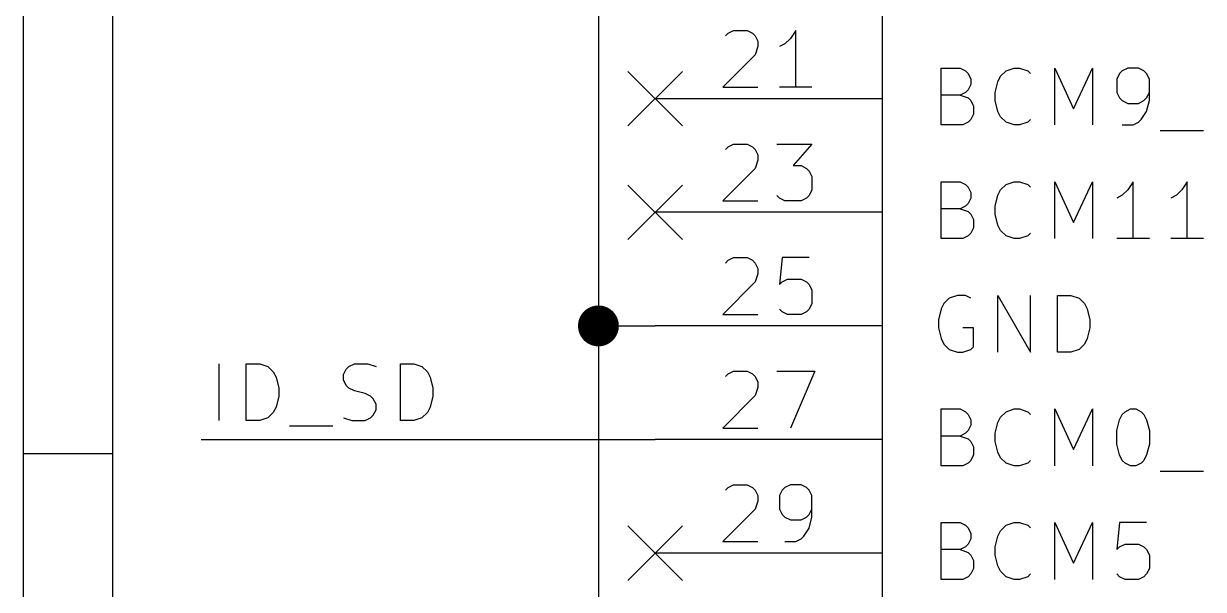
# Model space of a CAD drawing. Header units: millimetres. Extents: x 10 to 287, y -200 to -10.
# Drawn here: x 10 to 36.39, y -63.04 to -50.39 of the extents above; entities that cross this region are included whole.
import ezdxf

# ---------------------------------------------------------------- set-up
doc = ezdxf.new("R2010")
doc.units = ezdxf.units.MM
for name, color, linetype in [('BLUE', 174, 'CONTINUOUS'), ('GREENSIXTYFIVE', 129, 'CONTINUOUS'), ('LIGHTGREEN', 92, 'CONTINUOUS'), ('LIGHTRED', 12, 'CONTINUOUS'), ('RED', 14, 'CONTINUOUS'), ('REDSIX', 19, 'CONTINUOUS')]:
    doc.layers.add(name, color=color, linetype=linetype)

msp = doc.modelspace()

# ---------------------------------------------------------------- linework, layer by layer
at = {"layer": 'BLUE', "linetype": 'CONTINUOUS'}
for p, q in [((23.5204, -51.4604), (24.7396, -52.6796)), ((24.7396, -51.4604), (23.5204, -52.6796)), ((23.5204, -54.0004), (24.7396, -55.2196)), ((24.7396, -54.0004), (23.5204, -55.2196)), ((23.5204, -61.6204), (24.7396, -62.8396)), ((24.7396, -61.6204), (23.5204, -62.8396))]:
    msp.add_line(p, q, dxfattribs=at)
at = {"layer": 'GREENSIXTYFIVE', "linetype": 'CONTINUOUS'}
for p, q in [((30.5283, -52.6575), (30.5283, -51.3875)), ((30.5283, -51.3875), (30.9517, -51.3875)), ((30.5283, -52.6575), (30.5283, -51.3875)), ((30.5283, -51.3875), (30.9517, -51.3875)), ((30.9517, -51.3875), (31.0726, -51.448)), ((30.9517, -51.3875), (31.0726, -51.448)), ((31.0726, -51.448), (31.1331, -51.5085)), ((31.0726, -51.448), (31.1331, -51.5085)), ((31.8588, -51.569), (31.9798, -51.448)), ((31.8588, -51.569), (31.9798, -51.448)), ((31.9798, -51.448), (32.1612, -51.3875)), ((31.9798, -51.448), (32.1612, -51.3875)), ((32.1612, -51.3875), (32.2821, -51.3875)), ((32.1612, -51.3875), (32.2821, -51.3875)), ((32.2821, -51.3875), (32.4636, -51.448)), ((32.2821, -51.3875), (32.4636, -51.448)), ((32.4636, -51.448), (32.524, -51.5085)), ((32.4636, -51.448), (32.524, -51.5085)), ((33.0683, -52.6575), (33.0683, -51.3875)), ((33.0683, -51.3875), (33.4917, -52.2947)), ((33.0683, -52.6575), (33.0683, -51.3875)), ((33.0683, -51.3875), (33.4917, -52.2947)), ((33.4917, -52.2947), (33.915, -51.3875)), ((33.4917, -52.2947), (33.915, -51.3875)), ((33.915, -51.3875), (33.915, -52.6575)), ((33.915, -51.3875), (33.915, -52.6575)), ((34.5802, -51.448), (34.5197, -51.5085)), ((34.5802, -51.448), (34.5197, -51.5085)), ((34.7012, -51.3875), (34.5802, -51.448)), ((34.7012, -51.3875), (34.5802, -51.448)), ((34.9431, -51.3875), (34.7012, -51.3875)), ((34.9431, -51.3875), (34.7012, -51.3875)), ((35.064, -51.448), (34.9431, -51.3875)), ((35.064, -51.448), (34.9431, -51.3875)), ((35.1245, -51.5085), (35.064, -51.448)), ((35.1245, -51.5085), (35.064, -51.448)), ((31.1331, -51.5085), (31.1936, -51.6294)), ((31.1331, -51.5085), (31.1936, -51.6294)), ((31.1936, -51.6294), (31.1936, -51.7504)), ((31.1936, -51.6294), (31.1936, -51.7504)), ((31.7379, -51.9318), (31.7983, -51.6899)), ((31.7379, -51.9318), (31.7983, -51.6899)), ((31.7983, -51.6899), (31.8588, -51.569)), ((31.7983, -51.6899), (31.8588, -51.569)), ((34.5197, -51.5085), (34.4593, -51.6294)), ((34.5197, -51.5085), (34.4593, -51.6294)), ((34.4593, -51.6294), (34.4593, -51.9318)), ((34.4593, -51.6294), (34.4593, -51.9318)), ((35.185, -51.6294), (35.1245, -51.5085)), ((35.185, -51.6294), (35.1245, -51.5085)), ((35.185, -52.1132), (35.185, -51.6294)), ((35.185, -52.1132), (35.185, -51.6294)), ((30.9517, -51.9923), (30.5283, -51.9923)), ((30.9517, -51.9923), (30.5283, -51.9923)), ((31.0726, -51.9318), (30.9517, -51.9923)), ((31.0726, -51.9318), (30.9517, -51.9923)), ((30.9517, -51.9923), (31.1331, -52.0528)), ((30.9517, -51.9923), (31.1331, -52.0528)), ((31.1331, -51.8713), (31.0726, -51.9318)), ((31.1331, -51.8713), (31.0726, -51.9318)), ((31.1936, -51.7504), (31.1331, -51.8713)), ((31.1936, -51.7504), (31.1331, -51.8713)), ((31.7379, -52.1132), (31.7379, -51.9318)), ((31.7379, -52.1132), (31.7379, -51.9318)), ((34.4593, -51.9318), (34.5197, -52.0528)), ((34.4593, -51.9318), (34.5197, -52.0528)), ((35.1245, -52.0528), (35.185, -51.9318)), ((35.1245, -52.0528), (35.185, -51.9318)), ((31.1331, -52.0528), (31.1936, -52.1132)), ((31.1331, -52.0528), (31.1936, -52.1132)), ((31.1936, -52.1132), (31.254, -52.2342)), ((31.1936, -52.1132), (31.254, -52.2342)), ((31.254, -52.2342), (31.254, -52.4156)), ((31.254, -52.2342), (31.254, -52.4156)), ((31.7983, -52.3551), (31.7379, -52.1132)), ((31.7983, -52.3551), (31.7379, -52.1132)), ((34.5197, -52.0528), (34.5802, -52.1132)), ((34.5197, -52.0528), (34.5802, -52.1132)), ((34.5802, -52.1132), (34.7012, -52.1737)), ((34.5802, -52.1132), (34.7012, -52.1737)), ((34.7012, -52.1737), (34.9431, -52.1737)), ((34.7012, -52.1737), (34.9431, -52.1737)), ((34.9431, -52.1737), (35.064, -52.1132)), ((34.9431, -52.1737), (35.064, -52.1132)), ((35.064, -52.1132), (35.1245, -52.0528)), ((35.064, -52.1132), (35.1245, -52.0528)), ((35.1245, -52.3551), (35.185, -52.1132)), ((35.1245, -52.3551), (35.185, -52.1132)), ((31.254, -52.4156), (31.1936, -52.5366)), ((31.254, -52.4156), (31.1936, -52.5366)), ((31.8588, -52.4761), (31.7983, -52.3551)), ((31.8588, -52.4761), (31.7983, -52.3551)), ((31.9798, -52.5971), (31.8588, -52.4761)), ((31.9798, -52.5971), (31.8588, -52.4761)), ((35.0035, -52.5366), (35.1245, -52.3551)), ((35.0035, -52.5366), (35.1245, -52.3551)), ((31.0121, -52.6575), (30.5283, -52.6575)), ((31.0121, -52.6575), (30.5283, -52.6575)), ((31.1331, -52.5971), (31.0121, -52.6575)), ((31.1331, -52.5971), (31.0121, -52.6575)), ((31.1936, -52.5366), (31.1331, -52.5971)), ((31.1936, -52.5366), (31.1331, -52.5971)), ((32.1612, -52.6575), (31.9798, -52.5971)), ((32.1612, -52.6575), (31.9798, -52.5971)), ((32.2821, -52.6575), (32.1612, -52.6575)), ((32.2821, -52.6575), (32.1612, -52.6575)), ((32.4636, -52.5971), (32.2821, -52.6575)), ((32.4636, -52.5971), (32.2821, -52.6575)), ((32.524, -52.5366), (32.4636, -52.5971)), ((32.524, -52.5366), (32.4636, -52.5971)), ((34.5802, -52.6575), (34.8221, -52.6575)), ((34.5802, -52.6575), (34.8221, -52.6575)), ((34.8221, -52.6575), (34.9431, -52.5971)), ((34.8221, -52.6575), (34.9431, -52.5971)), ((34.9431, -52.5971), (35.0035, -52.5366)), ((34.9431, -52.5971), (35.0035, -52.5366)), ((35.4269, -52.7785), (36.3945, -52.7785)), ((35.4269, -52.7785), (36.3945, -52.7785)), ((30.5283, -55.1975), (30.5283, -53.9275)), ((30.5283, -53.9275), (30.9517, -53.9275)), ((30.5283, -55.1975), (30.5283, -53.9275)), ((30.5283, -53.9275), (30.9517, -53.9275)), ((30.9517, -53.9275), (31.0726, -53.988)), ((30.9517, -53.9275), (31.0726, -53.988)), ((31.0726, -53.988), (31.1331, -54.0485)), ((31.0726, -53.988), (31.1331, -54.0485)), ((31.1331, -54.0485), (31.1936, -54.1694)), ((31.1331, -54.0485), (31.1936, -54.1694)), ((31.8588, -54.109), (31.9798, -53.988)), ((31.8588, -54.109), (31.9798, -53.988)), ((31.9798, -53.988), (32.1612, -53.9275)), ((31.9798, -53.988), (32.1612, -53.9275)), ((32.1612, -53.9275), (32.2821, -53.9275)), ((32.1612, -53.9275), (32.2821, -53.9275)), ((32.2821, -53.9275), (32.4636, -53.988)), ((32.2821, -53.9275), (32.4636, -53.988)), ((32.4636, -53.988), (32.524, -54.0485)), ((32.4636, -53.988), (32.524, -54.0485)), ((33.0683, -55.1975), (33.0683, -53.9275)), ((33.0683, -53.9275), (33.4917, -54.8347)), ((33.0683, -55.1975), (33.0683, -53.9275)), ((33.0683, -53.9275), (33.4917, -54.8347)), ((33.4917, -54.8347), (33.915, -53.9275)), ((33.4917, -54.8347), (33.915, -53.9275)), ((33.915, -53.9275), (33.915, -55.1975)), ((33.915, -53.9275), (33.915, -55.1975)), ((34.8221, -53.9275), (34.7012, -54.109)), ((34.8221, -53.9275), (34.7012, -54.109)), ((34.8221, -55.1975), (34.8221, -53.9275)), ((34.8221, -55.1975), (34.8221, -53.9275)), ((36.0316, -53.9275), (35.9107, -54.109)), ((36.0316, -53.9275), (35.9107, -54.109)), ((36.0316, -55.1975), (36.0316, -53.9275)), ((36.0316, -55.1975), (36.0316, -53.9275)), ((31.1936, -54.2904), (31.1331, -54.4113)), ((31.1936, -54.2904), (31.1331, -54.4113)), ((31.1936, -54.1694), (31.1936, -54.2904)), ((31.1936, -54.1694), (31.1936, -54.2904)), ((31.7379, -54.4718), (31.7983, -54.2299)), ((31.7379, -54.4718), (31.7983, -54.2299)), ((31.7983, -54.2299), (31.8588, -54.109)), ((31.7983, -54.2299), (31.8588, -54.109)), ((34.5802, -54.2299), (34.4593, -54.2904)), ((34.5802, -54.2299), (34.4593, -54.2904)), ((34.7012, -54.109), (34.5802, -54.2299)), ((34.7012, -54.109), (34.5802, -54.2299)), ((35.7897, -54.2299), (35.6688, -54.2904)), ((35.7897, -54.2299), (35.6688, -54.2904)), ((35.9107, -54.109), (35.7897, -54.2299)), ((35.9107, -54.109), (35.7897, -54.2299)), ((30.9517, -54.5323), (30.5283, -54.5323)), ((30.9517, -54.5323), (30.5283, -54.5323)), ((31.0726, -54.4718), (30.9517, -54.5323)), ((31.0726, -54.4718), (30.9517, -54.5323)), ((30.9517, -54.5323), (31.1331, -54.5928)), ((30.9517, -54.5323), (31.1331, -54.5928)), ((31.1331, -54.4113), (31.0726, -54.4718)), ((31.1331, -54.4113), (31.0726, -54.4718)), ((31.1331, -54.5928), (31.1936, -54.6532)), ((31.1331, -54.5928), (31.1936, -54.6532)), ((31.7379, -54.6532), (31.7379, -54.4718)), ((31.7379, -54.6532), (31.7379, -54.4718)), ((31.1936, -54.6532), (31.254, -54.7742)), ((31.1936, -54.6532), (31.254, -54.7742)), ((31.254, -54.7742), (31.254, -54.9556)), ((31.254, -54.7742), (31.254, -54.9556)), ((31.7983, -54.8951), (31.7379, -54.6532)), ((31.7983, -54.8951), (31.7379, -54.6532)), ((31.8588, -55.0161), (31.7983, -54.8951)), ((31.8588, -55.0161), (31.7983, -54.8951)), ((31.1331, -55.1371), (31.0121, -55.1975)), ((31.1331, -55.1371), (31.0121, -55.1975)), ((31.1936, -55.0766), (31.1331, -55.1371)), ((31.1936, -55.0766), (31.1331, -55.1371)), ((31.254, -54.9556), (31.1936, -55.0766)), ((31.254, -54.9556), (31.1936, -55.0766)), ((31.9798, -55.1371), (31.8588, -55.0161)), ((31.9798, -55.1371), (31.8588, -55.0161)), ((32.1612, -55.1975), (31.9798, -55.1371)), ((32.1612, -55.1975), (31.9798, -55.1371)), ((32.4636, -55.1371), (32.2821, -55.1975)), ((32.4636, -55.1371), (32.2821, -55.1975)), ((32.524, -55.0766), (32.4636, -55.1371)), ((32.524, -55.0766), (32.4636, -55.1371)), ((31.0121, -55.1975), (30.5283, -55.1975)), ((31.0121, -55.1975), (30.5283, -55.1975)), ((32.2821, -55.1975), (32.1612, -55.1975)), ((32.2821, -55.1975), (32.1612, -55.1975)), ((35.185, -55.1975), (34.4593, -55.1975)), ((35.185, -55.1975), (34.4593, -55.1975)), ((36.3945, -55.1975), (35.6688, -55.1975)), ((36.3945, -55.1975), (35.6688, -55.1975)), ((30.8912, -56.4675), (30.7098, -56.528)), ((30.8912, -56.4675), (30.7098, -56.528)), ((31.0726, -56.4675), (30.8912, -56.4675)), ((31.0726, -56.4675), (30.8912, -56.4675)), ((31.1936, -56.528), (31.0726, -56.4675)), ((31.1936, -56.528), (31.0726, -56.4675)), ((31.7983, -57.7375), (31.7983, -56.4675)), ((31.7983, -56.4675), (32.524, -57.7375)), ((31.7983, -57.7375), (31.7983, -56.4675)), ((31.7983, -56.4675), (32.524, -57.7375)), ((32.524, -57.7375), (32.524, -56.4675)), ((32.524, -57.7375), (32.524, -56.4675)), ((33.1288, -57.7375), (33.1288, -56.4675)), ((33.1288, -56.4675), (33.4312, -56.4675)), ((33.1288, -57.7375), (33.1288, -56.4675)), ((33.1288, -56.4675), (33.4312, -56.4675)), ((33.4312, -56.4675), (33.6126, -56.528)), ((33.4312, -56.4675), (33.6126, -56.528)), ((30.5888, -56.649), (30.5283, -56.7699)), ((30.5888, -56.649), (30.5283, -56.7699)), ((30.7098, -56.528), (30.5888, -56.649)), ((30.7098, -56.528), (30.5888, -56.649)), ((33.6126, -56.528), (33.7336, -56.649)), ((33.6126, -56.528), (33.7336, -56.649)), ((33.7336, -56.649), (33.7941, -56.7699)), ((33.7336, -56.649), (33.7941, -56.7699)), ((30.5283, -56.7699), (30.4679, -57.0118)), ((30.5283, -56.7699), (30.4679, -57.0118)), ((30.4679, -57.0118), (30.4679, -57.1932)), ((30.4679, -57.0118), (30.4679, -57.1932)), ((33.7941, -56.7699), (33.8545, -57.0118)), ((33.7941, -56.7699), (33.8545, -57.0118)), ((33.8545, -57.0118), (33.8545, -57.1932)), ((33.8545, -57.0118), (33.8545, -57.1932)), ((30.4679, -57.1932), (30.5283, -57.4351)), ((30.4679, -57.1932), (30.5283, -57.4351)), ((31.254, -57.1932), (31.0121, -57.1932)), ((31.254, -57.1932), (31.0121, -57.1932)), ((31.254, -57.6166), (31.254, -57.1932)), ((31.254, -57.6166), (31.254, -57.1932)), ((33.8545, -57.1932), (33.7941, -57.4351)), ((33.8545, -57.1932), (33.7941, -57.4351)), ((30.5283, -57.4351), (30.5888, -57.5561)), ((30.5283, -57.4351), (30.5888, -57.5561)), ((33.7941, -57.4351), (33.7336, -57.5561)), ((33.7941, -57.4351), (33.7336, -57.5561)), ((30.5888, -57.5561), (30.7098, -57.6771)), ((30.5888, -57.5561), (30.7098, -57.6771)), ((30.7098, -57.6771), (30.8912, -57.7375)), ((30.7098, -57.6771), (30.8912, -57.7375)), ((30.8912, -57.7375), (31.0121, -57.7375)), ((30.8912, -57.7375), (31.0121, -57.7375)), ((31.0121, -57.7375), (31.1936, -57.6771)), ((31.0121, -57.7375), (31.1936, -57.6771)), ((31.1936, -57.6771), (31.254, -57.6166)), ((31.1936, -57.6771), (31.254, -57.6166)), ((33.4312, -57.7375), (33.1288, -57.7375)), ((33.4312, -57.7375), (33.1288, -57.7375)), ((33.6126, -57.6771), (33.4312, -57.7375)), ((33.6126, -57.6771), (33.4312, -57.7375)), ((33.7336, -57.5561), (33.6126, -57.6771)), ((33.7336, -57.5561), (33.6126, -57.6771)), ((30.5283, -60.2775), (30.5283, -59.0075)), ((30.5283, -59.0075), (30.9517, -59.0075)), ((30.5283, -60.2775), (30.5283, -59.0075)), ((30.5283, -59.0075), (30.9517, -59.0075)), ((30.9517, -59.0075), (31.0726, -59.068)), ((30.9517, -59.0075), (31.0726, -59.068)), ((31.0726, -59.068), (31.1331, -59.1285)), ((31.0726, -59.068), (31.1331, -59.1285)), ((31.8588, -59.189), (31.9798, -59.068)), ((31.8588, -59.189), (31.9798, -59.068)), ((31.9798, -59.068), (32.1612, -59.0075)), ((31.9798, -59.068), (32.1612, -59.0075)), ((32.1612, -59.0075), (32.2821, -59.0075)), ((32.1612, -59.0075), (32.2821, -59.0075)), ((32.2821, -59.0075), (32.4636, -59.068)), ((32.2821, -59.0075), (32.4636, -59.068)), ((32.4636, -59.068), (32.524, -59.1285)), ((32.4636, -59.068), (32.524, -59.1285)), ((33.0683, -60.2775), (33.0683, -59.0075)), ((33.0683, -59.0075), (33.4917, -59.9147)), ((33.0683, -60.2775), (33.0683, -59.0075)), ((33.0683, -59.0075), (33.4917, -59.9147)), ((33.4917, -59.9147), (33.915, -59.0075)), ((33.4917, -59.9147), (33.915, -59.0075)), ((33.915, -59.0075), (33.915, -60.2775)), ((33.915, -59.0075), (33.915, -60.2775)), ((34.5802, -59.1285), (34.6407, -59.068)), ((34.5802, -59.1285), (34.6407, -59.068)), ((34.6407, -59.068), (34.7616, -59.0075)), ((34.6407, -59.068), (34.7616, -59.0075)), ((34.7616, -59.0075), (34.8826, -59.0075)), ((34.7616, -59.0075), (34.8826, -59.0075)), ((34.8826, -59.0075), (35.0035, -59.068)), ((34.8826, -59.0075), (35.0035, -59.068)), ((35.0035, -59.068), (35.064, -59.1285)), ((35.0035, -59.068), (35.064, -59.1285)), ((31.1331, -59.1285), (31.1936, -59.2494)), ((31.1331, -59.1285), (31.1936, -59.2494)), ((31.1936, -59.3704), (31.1331, -59.4913)), ((31.1936, -59.3704), (31.1331, -59.4913)), ((31.1936, -59.2494), (31.1936, -59.3704)), ((31.1936, -59.2494), (31.1936, -59.3704)), ((31.7379, -59.5518), (31.7983, -59.3099)), ((31.7379, -59.5518), (31.7983, -59.3099)), ((31.7983, -59.3099), (31.8588, -59.189)), ((31.7983, -59.3099), (31.8588, -59.189)), ((34.4593, -59.4913), (34.5197, -59.2494)), ((34.4593, -59.4913), (34.5197, -59.2494)), ((34.5197, -59.2494), (34.5802, -59.1285)), ((34.5197, -59.2494), (34.5802, -59.1285)), ((35.064, -59.1285), (35.1245, -59.2494)), ((35.064, -59.1285), (35.1245, -59.2494)), ((35.1245, -59.2494), (35.185, -59.4913)), ((35.1245, -59.2494), (35.185, -59.4913)), ((30.9517, -59.6123), (30.5283, -59.6123)), ((30.9517, -59.6123), (30.5283, -59.6123)), ((31.0726, -59.5518), (30.9517, -59.6123)), ((31.0726, -59.5518), (30.9517, -59.6123)), ((30.9517, -59.6123), (31.1331, -59.6728)), ((30.9517, -59.6123), (31.1331, -59.6728)), ((31.1331, -59.4913), (31.0726, -59.5518)), ((31.1331, -59.4913), (31.0726, -59.5518)), ((31.7379, -59.7332), (31.7379, -59.5518)), ((31.7379, -59.7332), (31.7379, -59.5518)), ((34.4593, -59.7937), (34.4593, -59.4913)), ((34.4593, -59.7937), (34.4593, -59.4913)), ((35.185, -59.4913), (35.185, -59.7937)), ((35.185, -59.4913), (35.185, -59.7937)), ((31.1331, -59.6728), (31.1936, -59.7332)), ((31.1331, -59.6728), (31.1936, -59.7332)), ((31.1936, -59.7332), (31.254, -59.8542)), ((31.1936, -59.7332), (31.254, -59.8542)), ((31.254, -59.8542), (31.254, -60.0356)), ((31.254, -59.8542), (31.254, -60.0356)), ((31.7983, -59.9751), (31.7379, -59.7332)), ((31.7983, -59.9751), (31.7379, -59.7332)), ((34.5197, -60.0356), (34.4593, -59.7937)), ((34.5197, -60.0356), (34.4593, -59.7937)), ((35.185, -59.7937), (35.1245, -60.0356)), ((35.185, -59.7937), (35.1245, -60.0356)), ((31.1936, -60.1566), (31.1331, -60.2171)), ((31.1936, -60.1566), (31.1331, -60.2171)), ((31.254, -60.0356), (31.1936, -60.1566)), ((31.254, -60.0356), (31.1936, -60.1566)), ((31.8588, -60.0961), (31.7983, -59.9751)), ((31.8588, -60.0961), (31.7983, -59.9751)), ((31.9798, -60.2171), (31.8588, -60.0961)), ((31.9798, -60.2171), (31.8588, -60.0961)), ((32.524, -60.1566), (32.4636, -60.2171)), ((32.524, -60.1566), (32.4636, -60.2171)), ((34.5802, -60.1566), (34.5197, -60.0356)), ((34.5802, -60.1566), (34.5197, -60.0356)), ((34.6407, -60.2171), (34.5802, -60.1566)), ((34.6407, -60.2171), (34.5802, -60.1566)), ((35.064, -60.1566), (35.0035, -60.2171)), ((35.064, -60.1566), (35.0035, -60.2171)), ((35.1245, -60.0356), (35.064, -60.1566)), ((35.1245, -60.0356), (35.064, -60.1566)), ((31.0121, -60.2775), (30.5283, -60.2775)), ((31.0121, -60.2775), (30.5283, -60.2775)), ((31.1331, -60.2171), (31.0121, -60.2775)), ((31.1331, -60.2171), (31.0121, -60.2775)), ((32.1612, -60.2775), (31.9798, -60.2171)), ((32.1612, -60.2775), (31.9798, -60.2171)), ((32.2821, -60.2775), (32.1612, -60.2775)), ((32.2821, -60.2775), (32.1612, -60.2775)), ((32.4636, -60.2171), (32.2821, -60.2775)), ((32.4636, -60.2171), (32.2821, -60.2775)), ((34.7616, -60.2775), (34.6407, -60.2171)), ((34.7616, -60.2775), (34.6407, -60.2171)), ((34.8826, -60.2775), (34.7616, -60.2775)), ((34.8826, -60.2775), (34.7616, -60.2775)), ((35.0035, -60.2171), (34.8826, -60.2775)), ((35.0035, -60.2171), (34.8826, -60.2775)), ((35.4269, -60.3985), (36.3945, -60.3985)), ((35.4269, -60.3985), (36.3945, -60.3985)), ((30.5283, -62.8175), (30.5283, -61.5475)), ((30.5283, -61.5475), (30.9517, -61.5475)), ((30.5283, -62.8175), (30.5283, -61.5475)), ((30.5283, -61.5475), (30.9517, -61.5475)), ((30.9517, -61.5475), (31.0726, -61.608)), ((30.9517, -61.5475), (31.0726, -61.608)), ((31.0726, -61.608), (31.1331, -61.6685)), ((31.0726, -61.608), (31.1331, -61.6685)), ((31.1331, -61.6685), (31.1936, -61.7894)), ((31.1331, -61.6685), (31.1936, -61.7894)), ((31.7983, -61.8499), (31.8588, -61.729)), ((31.7983, -61.8499), (31.8588, -61.729)), ((31.8588, -61.729), (31.9798, -61.608)), ((31.8588, -61.729), (31.9798, -61.608)), ((31.9798, -61.608), (32.1612, -61.5475)), ((31.9798, -61.608), (32.1612, -61.5475)), ((32.1612, -61.5475), (32.2821, -61.5475)), ((32.1612, -61.5475), (32.2821, -61.5475)), ((32.2821, -61.5475), (32.4636, -61.608)), ((32.2821, -61.5475), (32.4636, -61.608)), ((32.4636, -61.608), (32.524, -61.6685)), ((32.4636, -61.608), (32.524, -61.6685)), ((33.0683, -62.8175), (33.0683, -61.5475)), ((33.0683, -61.5475), (33.4917, -62.4547)), ((33.0683, -62.8175), (33.0683, -61.5475)), ((33.0683, -61.5475), (33.4917, -62.4547)), ((33.4917, -62.4547), (33.915, -61.5475)), ((33.4917, -62.4547), (33.915, -61.5475)), ((33.915, -61.5475), (33.915, -62.8175)), ((33.915, -61.5475), (33.915, -62.8175)), ((34.5197, -61.5475), (34.4593, -62.1523)), ((34.5197, -61.5475), (34.4593, -62.1523)), ((35.1245, -61.5475), (34.5197, -61.5475)), ((35.1245, -61.5475), (34.5197, -61.5475)), ((31.1936, -61.9104), (31.1331, -62.0313)), ((31.1936, -61.9104), (31.1331, -62.0313)), ((31.1936, -61.7894), (31.1936, -61.9104)), ((31.1936, -61.7894), (31.1936, -61.9104)), ((31.7379, -62.0918), (31.7983, -61.8499)), ((31.7379, -62.0918), (31.7983, -61.8499)), ((30.9517, -62.1523), (30.5283, -62.1523)), ((30.9517, -62.1523), (30.5283, -62.1523)), ((31.0726, -62.0918), (30.9517, -62.1523)), ((31.0726, -62.0918), (30.9517, -62.1523)), ((30.9517, -62.1523), (31.1331, -62.2128)), ((30.9517, -62.1523), (31.1331, -62.2128)), ((31.1331, -62.0313), (31.0726, -62.0918)), ((31.1331, -62.0313), (31.0726, -62.0918)), ((31.1331, -62.2128), (31.1936, -62.2732)), ((31.1331, -62.2128), (31.1936, -62.2732)), ((31.1936, -62.2732), (31.254, -62.3942)), ((31.1936, -62.2732), (31.254, -62.3942)), ((31.7379, -62.2732), (31.7379, -62.0918)), ((31.7379, -62.2732), (31.7379, -62.0918)), ((31.7983, -62.5151), (31.7379, -62.2732)), ((31.7983, -62.5151), (31.7379, -62.2732)), ((34.4593, -62.1523), (34.5197, -62.0918)), ((34.4593, -62.1523), (34.5197, -62.0918)), ((34.5197, -62.0918), (34.6407, -62.0313)), ((34.5197, -62.0918), (34.6407, -62.0313)), ((34.6407, -62.0313), (34.9431, -62.0313)), ((34.6407, -62.0313), (34.9431, -62.0313)), ((34.9431, -62.0313), (35.064, -62.0918)), ((34.9431, -62.0313), (35.064, -62.0918)), ((35.064, -62.0918), (35.1245, -62.1523)), ((35.064, -62.0918), (35.1245, -62.1523)), ((35.1245, -62.1523), (35.185, -62.2732)), ((35.1245, -62.1523), (35.185, -62.2732)), ((35.185, -62.2732), (35.185, -62.5756)), ((35.185, -62.2732), (35.185, -62.5756)), ((31.254, -62.3942), (31.254, -62.5756)), ((31.254, -62.3942), (31.254, -62.5756)), ((31.8588, -62.6361), (31.7983, -62.5151)), ((31.8588, -62.6361), (31.7983, -62.5151)), ((31.0121, -62.8175), (30.5283, -62.8175)), ((31.0121, -62.8175), (30.5283, -62.8175)), ((31.1331, -62.7571), (31.0121, -62.8175)), ((31.1331, -62.7571), (31.0121, -62.8175)), ((31.1936, -62.6966), (31.1331, -62.7571)), ((31.1936, -62.6966), (31.1331, -62.7571)), ((31.254, -62.5756), (31.1936, -62.6966)), ((31.254, -62.5756), (31.1936, -62.6966)), ((31.9798, -62.7571), (31.8588, -62.6361)), ((31.9798, -62.7571), (31.8588, -62.6361)), ((32.1612, -62.8175), (31.9798, -62.7571)), ((32.1612, -62.8175), (31.9798, -62.7571)), ((32.2821, -62.8175), (32.1612, -62.8175)), ((32.2821, -62.8175), (32.1612, -62.8175)), ((32.4636, -62.7571), (32.2821, -62.8175)), ((32.4636, -62.7571), (32.2821, -62.8175)), ((32.524, -62.6966), (32.4636, -62.7571)), ((32.524, -62.6966), (32.4636, -62.7571)), ((34.5197, -62.7571), (34.4593, -62.6966)), ((34.5197, -62.7571), (34.4593, -62.6966)), ((34.6407, -62.8175), (34.5197, -62.7571)), ((34.6407, -62.8175), (34.5197, -62.7571)), ((34.9431, -62.8175), (34.6407, -62.8175)), ((34.9431, -62.8175), (34.6407, -62.8175)), ((35.064, -62.7571), (34.9431, -62.8175)), ((35.064, -62.7571), (34.9431, -62.8175)), ((35.1245, -62.6966), (35.064, -62.7571)), ((35.1245, -62.6966), (35.064, -62.7571)), ((35.185, -62.5756), (35.1245, -62.6966)), ((35.185, -62.5756), (35.1245, -62.6966))]:
    msp.add_line(p, q, dxfattribs=at)
at = {"layer": 'LIGHTGREEN', "linetype": 'CONTINUOUS'}
for p, q in [((22.86, -36.83), (22.86, -57.15)), ((22.86, -57.15), (22.86, -74.93)), ((22.86, -57.15), (24.13, -57.15)), ((13.97, -59.69), (24.13, -59.69))]:
    msp.add_line(p, q, dxfattribs=at)
at = {"layer": 'LIGHTGREEN', "const_width": 0.4572}
msp.add_lwpolyline([(22.6314, -57.15, 1), (23.0886, -57.15, 1)], format="xyb", close=True, dxfattribs=at)
at = {"layer": 'LIGHTRED', "linetype": 'CONTINUOUS'}
for p, q in [((25.7024, -50.6639), (25.7628, -50.6034)), ((25.7024, -50.6639), (25.7628, -50.6034)), ((25.7628, -50.6034), (25.8838, -50.5429)), ((25.7628, -50.6034), (25.8838, -50.5429)), ((25.8838, -50.5429), (26.1862, -50.5429)), ((25.8838, -50.5429), (26.1862, -50.5429)), ((26.1862, -50.5429), (26.3071, -50.6034)), ((26.1862, -50.5429), (26.3071, -50.6034)), ((26.3071, -50.6034), (26.3676, -50.6639)), ((26.3071, -50.6034), (26.3676, -50.6639)), ((26.3676, -50.6639), (26.4281, -50.7848)), ((26.3676, -50.6639), (26.4281, -50.7848)), ((27.2747, -50.5429), (27.1538, -50.7244)), ((27.2747, -50.5429), (27.1538, -50.7244)), ((27.2747, -51.8129), (27.2747, -50.5429)), ((27.2747, -51.8129), (27.2747, -50.5429)), ((26.4281, -50.9058), (26.3676, -51.0872)), ((26.4281, -50.9058), (26.3676, -51.0872)), ((26.4281, -50.7848), (26.4281, -50.9058)), ((26.4281, -50.7848), (26.4281, -50.9058)), ((27.0328, -50.8453), (26.9119, -50.9058)), ((27.0328, -50.8453), (26.9119, -50.9058)), ((27.1538, -50.7244), (27.0328, -50.8453)), ((27.1538, -50.7244), (27.0328, -50.8453)), ((26.3676, -51.0872), (25.6419, -51.8129)), ((26.3676, -51.0872), (25.6419, -51.8129)), ((25.6419, -51.8129), (26.4281, -51.8129)), ((25.6419, -51.8129), (26.4281, -51.8129)), ((27.6376, -51.8129), (26.9119, -51.8129)), ((27.6376, -51.8129), (26.9119, -51.8129)), ((25.7024, -53.2039), (25.7628, -53.1434)), ((25.7024, -53.2039), (25.7628, -53.1434)), ((25.7628, -53.1434), (25.8838, -53.0829)), ((25.7628, -53.1434), (25.8838, -53.0829)), ((25.8838, -53.0829), (26.1862, -53.0829)), ((25.8838, -53.0829), (26.1862, -53.0829)), ((26.1862, -53.0829), (26.3071, -53.1434)), ((26.1862, -53.0829), (26.3071, -53.1434)), ((26.3071, -53.1434), (26.3676, -53.2039)), ((26.3071, -53.1434), (26.3676, -53.2039)), ((26.3676, -53.2039), (26.4281, -53.3248)), ((26.3676, -53.2039), (26.4281, -53.3248)), ((26.8514, -53.0829), (27.6376, -53.0829)), ((26.8514, -53.0829), (27.6376, -53.0829)), ((27.6376, -53.0829), (27.2142, -53.5667)), ((27.6376, -53.0829), (27.2142, -53.5667)), ((26.4281, -53.4458), (26.3676, -53.6272)), ((26.4281, -53.4458), (26.3676, -53.6272)), ((26.4281, -53.3248), (26.4281, -53.4458)), ((26.4281, -53.3248), (26.4281, -53.4458)), ((27.2142, -53.5667), (27.3957, -53.5667)), ((27.2142, -53.5667), (27.3957, -53.5667)), ((27.3957, -53.5667), (27.5166, -53.6272)), ((27.3957, -53.5667), (27.5166, -53.6272)), ((26.3676, -53.6272), (25.6419, -54.3529)), ((26.3676, -53.6272), (25.6419, -54.3529)), ((27.5166, -53.6272), (27.5771, -53.6877)), ((27.5166, -53.6272), (27.5771, -53.6877)), ((27.5771, -53.6877), (27.6376, -53.8086)), ((27.5771, -53.6877), (27.6376, -53.8086)), ((27.6376, -53.8086), (27.6376, -54.111)), ((27.6376, -53.8086), (27.6376, -54.111)), ((25.6419, -54.3529), (26.4281, -54.3529)), ((25.6419, -54.3529), (26.4281, -54.3529)), ((26.9119, -54.2925), (26.8514, -54.232)), ((26.9119, -54.2925), (26.8514, -54.232)), ((27.0328, -54.3529), (26.9119, -54.2925)), ((27.0328, -54.3529), (26.9119, -54.2925)), ((27.3957, -54.3529), (27.0328, -54.3529)), ((27.3957, -54.3529), (27.0328, -54.3529)), ((27.5166, -54.2925), (27.3957, -54.3529)), ((27.5166, -54.2925), (27.3957, -54.3529)), ((27.5771, -54.232), (27.5166, -54.2925)), ((27.5771, -54.232), (27.5166, -54.2925)), ((27.6376, -54.111), (27.5771, -54.232)), ((27.6376, -54.111), (27.5771, -54.232)), ((25.7024, -55.7439), (25.7628, -55.6834)), ((25.7024, -55.7439), (25.7628, -55.6834)), ((25.7628, -55.6834), (25.8838, -55.6229)), ((25.7628, -55.6834), (25.8838, -55.6229)), ((25.8838, -55.6229), (26.1862, -55.6229)), ((25.8838, -55.6229), (26.1862, -55.6229)), ((26.1862, -55.6229), (26.3071, -55.6834)), ((26.1862, -55.6229), (26.3071, -55.6834)), ((26.3071, -55.6834), (26.3676, -55.7439)), ((26.3071, -55.6834), (26.3676, -55.7439)), ((26.9723, -55.6229), (26.9119, -56.2277)), ((26.9723, -55.6229), (26.9119, -56.2277)), ((27.5771, -55.6229), (26.9723, -55.6229)), ((27.5771, -55.6229), (26.9723, -55.6229)), ((26.3676, -55.7439), (26.4281, -55.8648)), ((26.3676, -55.7439), (26.4281, -55.8648)), ((26.4281, -55.8648), (26.4281, -55.9858)), ((26.4281, -55.8648), (26.4281, -55.9858)), ((26.3676, -56.1672), (25.6419, -56.8929)), ((26.3676, -56.1672), (25.6419, -56.8929)), ((26.4281, -55.9858), (26.3676, -56.1672)), ((26.4281, -55.9858), (26.3676, -56.1672)), ((26.9119, -56.2277), (26.9723, -56.1672)), ((26.9119, -56.2277), (26.9723, -56.1672)), ((26.9723, -56.1672), (27.0933, -56.1067)), ((26.9723, -56.1672), (27.0933, -56.1067)), ((27.0933, -56.1067), (27.3957, -56.1067)), ((27.0933, -56.1067), (27.3957, -56.1067)), ((27.3957, -56.1067), (27.5166, -56.1672)), ((27.3957, -56.1067), (27.5166, -56.1672)), ((27.5166, -56.1672), (27.5771, -56.2277)), ((27.5166, -56.1672), (27.5771, -56.2277)), ((27.5771, -56.2277), (27.6376, -56.3486)), ((27.5771, -56.2277), (27.6376, -56.3486)), ((27.6376, -56.3486), (27.6376, -56.651)), ((27.6376, -56.3486), (27.6376, -56.651)), ((27.6376, -56.651), (27.5771, -56.772)), ((27.6376, -56.651), (27.5771, -56.772)), ((25.6419, -56.8929), (26.4281, -56.8929)), ((25.6419, -56.8929), (26.4281, -56.8929)), ((26.9723, -56.8325), (26.9119, -56.772)), ((26.9723, -56.8325), (26.9119, -56.772)), ((27.0933, -56.8929), (26.9723, -56.8325)), ((27.0933, -56.8929), (26.9723, -56.8325)), ((27.3957, -56.8929), (27.0933, -56.8929)), ((27.3957, -56.8929), (27.0933, -56.8929)), ((27.5166, -56.8325), (27.3957, -56.8929)), ((27.5166, -56.8325), (27.3957, -56.8929)), ((27.5771, -56.772), (27.5166, -56.8325)), ((27.5771, -56.772), (27.5166, -56.8325)), ((25.7024, -58.2839), (25.7628, -58.2234)), ((25.7024, -58.2839), (25.7628, -58.2234)), ((25.7628, -58.2234), (25.8838, -58.1629)), ((25.7628, -58.2234), (25.8838, -58.1629)), ((25.8838, -58.1629), (26.1862, -58.1629)), ((25.8838, -58.1629), (26.1862, -58.1629)), ((26.1862, -58.1629), (26.3071, -58.2234)), ((26.1862, -58.1629), (26.3071, -58.2234)), ((26.3071, -58.2234), (26.3676, -58.2839)), ((26.3071, -58.2234), (26.3676, -58.2839)), ((26.3676, -58.2839), (26.4281, -58.4048)), ((26.3676, -58.2839), (26.4281, -58.4048)), ((26.8514, -58.1629), (27.698, -58.1629)), ((26.8514, -58.1629), (27.698, -58.1629)), ((27.698, -58.1629), (27.1538, -59.4329)), ((27.698, -58.1629), (27.1538, -59.4329)), ((26.4281, -58.5258), (26.3676, -58.7072)), ((26.4281, -58.5258), (26.3676, -58.7072)), ((26.4281, -58.4048), (26.4281, -58.5258)), ((26.4281, -58.4048), (26.4281, -58.5258)), ((26.3676, -58.7072), (25.6419, -59.4329)), ((26.3676, -58.7072), (25.6419, -59.4329)), ((25.6419, -59.4329), (26.4281, -59.4329)), ((25.6419, -59.4329), (26.4281, -59.4329)), ((25.7628, -60.7634), (25.8838, -60.7029)), ((25.7628, -60.7634), (25.8838, -60.7029)), ((25.8838, -60.7029), (26.1862, -60.7029)), ((25.8838, -60.7029), (26.1862, -60.7029)), ((26.1862, -60.7029), (26.3071, -60.7634)), ((26.1862, -60.7029), (26.3071, -60.7634)), ((27.1538, -60.7029), (27.0328, -60.7634)), ((27.1538, -60.7029), (27.0328, -60.7634)), ((27.3957, -60.7029), (27.1538, -60.7029)), ((27.3957, -60.7029), (27.1538, -60.7029)), ((27.5166, -60.7634), (27.3957, -60.7029)), ((27.5166, -60.7634), (27.3957, -60.7029)), ((25.7024, -60.8239), (25.7628, -60.7634)), ((25.7024, -60.8239), (25.7628, -60.7634)), ((26.3071, -60.7634), (26.3676, -60.8239)), ((26.3071, -60.7634), (26.3676, -60.8239)), ((26.3676, -60.8239), (26.4281, -60.9448)), ((26.3676, -60.8239), (26.4281, -60.9448)), ((26.4281, -60.9448), (26.4281, -61.0658)), ((26.4281, -60.9448), (26.4281, -61.0658)), ((26.9723, -60.8239), (26.9119, -60.9448)), ((26.9723, -60.8239), (26.9119, -60.9448)), ((26.9119, -60.9448), (26.9119, -61.2472)), ((26.9119, -60.9448), (26.9119, -61.2472)), ((27.0328, -60.7634), (26.9723, -60.8239)), ((27.0328, -60.7634), (26.9723, -60.8239)), ((27.5771, -60.8239), (27.5166, -60.7634)), ((27.5771, -60.8239), (27.5166, -60.7634)), ((27.6376, -60.9448), (27.5771, -60.8239)), ((27.6376, -60.9448), (27.5771, -60.8239)), ((27.6376, -61.4286), (27.6376, -60.9448)), ((27.6376, -61.4286), (27.6376, -60.9448)), ((26.4281, -61.0658), (26.3676, -61.2472)), ((26.4281, -61.0658), (26.3676, -61.2472)), ((26.3676, -61.2472), (25.6419, -61.9729)), ((26.3676, -61.2472), (25.6419, -61.9729)), ((26.9119, -61.2472), (26.9723, -61.3682)), ((26.9119, -61.2472), (26.9723, -61.3682)), ((26.9723, -61.3682), (27.0328, -61.4286)), ((26.9723, -61.3682), (27.0328, -61.4286)), ((27.0328, -61.4286), (27.1538, -61.4891)), ((27.0328, -61.4286), (27.1538, -61.4891)), ((27.1538, -61.4891), (27.3957, -61.4891)), ((27.1538, -61.4891), (27.3957, -61.4891)), ((27.3957, -61.4891), (27.5166, -61.4286)), ((27.3957, -61.4891), (27.5166, -61.4286)), ((27.5166, -61.4286), (27.5771, -61.3682)), ((27.5166, -61.4286), (27.5771, -61.3682)), ((27.5771, -61.3682), (27.6376, -61.2472)), ((27.5771, -61.3682), (27.6376, -61.2472)), ((27.5771, -61.6705), (27.6376, -61.4286)), ((27.5771, -61.6705), (27.6376, -61.4286)), ((27.4561, -61.852), (27.5771, -61.6705)), ((27.4561, -61.852), (27.5771, -61.6705)), ((25.6419, -61.9729), (26.4281, -61.9729)), ((25.6419, -61.9729), (26.4281, -61.9729)), ((27.0328, -61.9729), (27.2747, -61.9729)), ((27.0328, -61.9729), (27.2747, -61.9729)), ((27.2747, -61.9729), (27.3957, -61.9125)), ((27.2747, -61.9729), (27.3957, -61.9125)), ((27.3957, -61.9125), (27.4561, -61.852)), ((27.3957, -61.9125), (27.4561, -61.852))]:
    msp.add_line(p, q, dxfattribs=at)
at = {"layer": 'RED', "linetype": 'CONTINUOUS'}
for p, q in [((10, -200.0072), (10, -10)), ((12, -198.0072), (12, -12)), ((29.21, -24.13), (29.21, -77.47)), ((29.21, -52.07), (24.13, -52.07)), ((29.21, -52.07), (24.13, -52.07)), ((29.21, -54.61), (24.13, -54.61)), ((29.21, -54.61), (24.13, -54.61)), ((29.21, -57.15), (24.13, -57.15)), ((29.21, -57.15), (24.13, -57.15)), ((29.21, -59.69), (24.13, -59.69)), ((29.21, -59.69), (24.13, -59.69)), ((10, -60), (12, -60)), ((29.21, -62.23), (24.13, -62.23)), ((29.21, -62.23), (24.13, -62.23))]:
    msp.add_line(p, q, dxfattribs=at)
at = {"layer": 'REDSIX', "linetype": 'CONTINUOUS'}
for p, q in [((14.3767, -59.2658), (14.3767, -57.9958)), ((14.9815, -59.2658), (14.9815, -57.9958)), ((14.9815, -57.9958), (15.2839, -57.9958)), ((15.2839, -57.9958), (15.4653, -58.0563)), ((15.4653, -58.0563), (15.5863, -58.1773)), ((17.2191, -58.1168), (17.2796, -58.0563)), ((17.2796, -58.0563), (17.4006, -57.9958)), ((17.4006, -57.9958), (17.7029, -57.9958)), ((17.7029, -57.9958), (17.8844, -58.0563)), ((18.4286, -59.2658), (18.4286, -57.9958)), ((18.4286, -57.9958), (18.731, -57.9958)), ((18.731, -57.9958), (18.9124, -58.0563)), ((18.9124, -58.0563), (19.0334, -58.1773)), ((15.5863, -58.1773), (15.6468, -58.2982)), ((15.6468, -58.2982), (15.7072, -58.5401)), ((17.1587, -58.2377), (17.2191, -58.1168)), ((17.1587, -58.3587), (17.1587, -58.2377)), ((19.0334, -58.1773), (19.0939, -58.2982)), ((19.0939, -58.2982), (19.1543, -58.5401)), ((15.7072, -58.5401), (15.7072, -58.7215)), ((17.2191, -58.4796), (17.1587, -58.3587)), ((17.2796, -58.5401), (17.2191, -58.4796)), ((17.4006, -58.6006), (17.2796, -58.5401)), ((19.1543, -58.5401), (19.1543, -58.7215)), ((15.7072, -58.7215), (15.6468, -58.9634)), ((17.6425, -58.6611), (17.4006, -58.6006)), ((17.7634, -58.7215), (17.6425, -58.6611)), ((17.8239, -58.782), (17.7634, -58.7215)), ((17.8844, -58.903), (17.8239, -58.782)), ((19.1543, -58.7215), (19.0939, -58.9634)), ((15.5863, -59.0844), (15.4653, -59.2054)), ((15.6468, -58.9634), (15.5863, -59.0844)), ((17.8239, -59.1449), (17.8844, -59.0239)), ((17.8844, -59.0239), (17.8844, -58.903)), ((19.0334, -59.0844), (18.9124, -59.2054)), ((19.0939, -58.9634), (19.0334, -59.0844)), ((15.2839, -59.2658), (14.9815, -59.2658)), ((15.4653, -59.2054), (15.2839, -59.2658)), ((15.9492, -59.3868), (16.9168, -59.3868)), ((17.1587, -59.2054), (17.3401, -59.2658)), ((17.3401, -59.2658), (17.6425, -59.2658)), ((17.6425, -59.2658), (17.7634, -59.2054)), ((17.7634, -59.2054), (17.8239, -59.1449)), ((18.731, -59.2658), (18.4286, -59.2658)), ((18.9124, -59.2054), (18.731, -59.2658))]:
    msp.add_line(p, q, dxfattribs=at)

doc.saveas('drawing.dxf')
